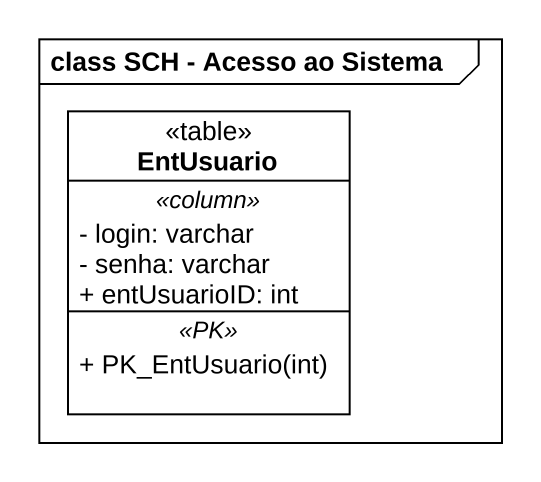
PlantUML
@startuml
mainframe class SCH - Acesso ao Sistema
hide circle
hide empty members
skinparam classAttributeIconSize 0
class EntUsuario <<table>> {
  .. <<column>> ..
  - login: varchar
  - senha: varchar
  + entUsuarioID: int
  .. <<PK>> ..
  + PK_EntUsuario(int)
}
@enduml
